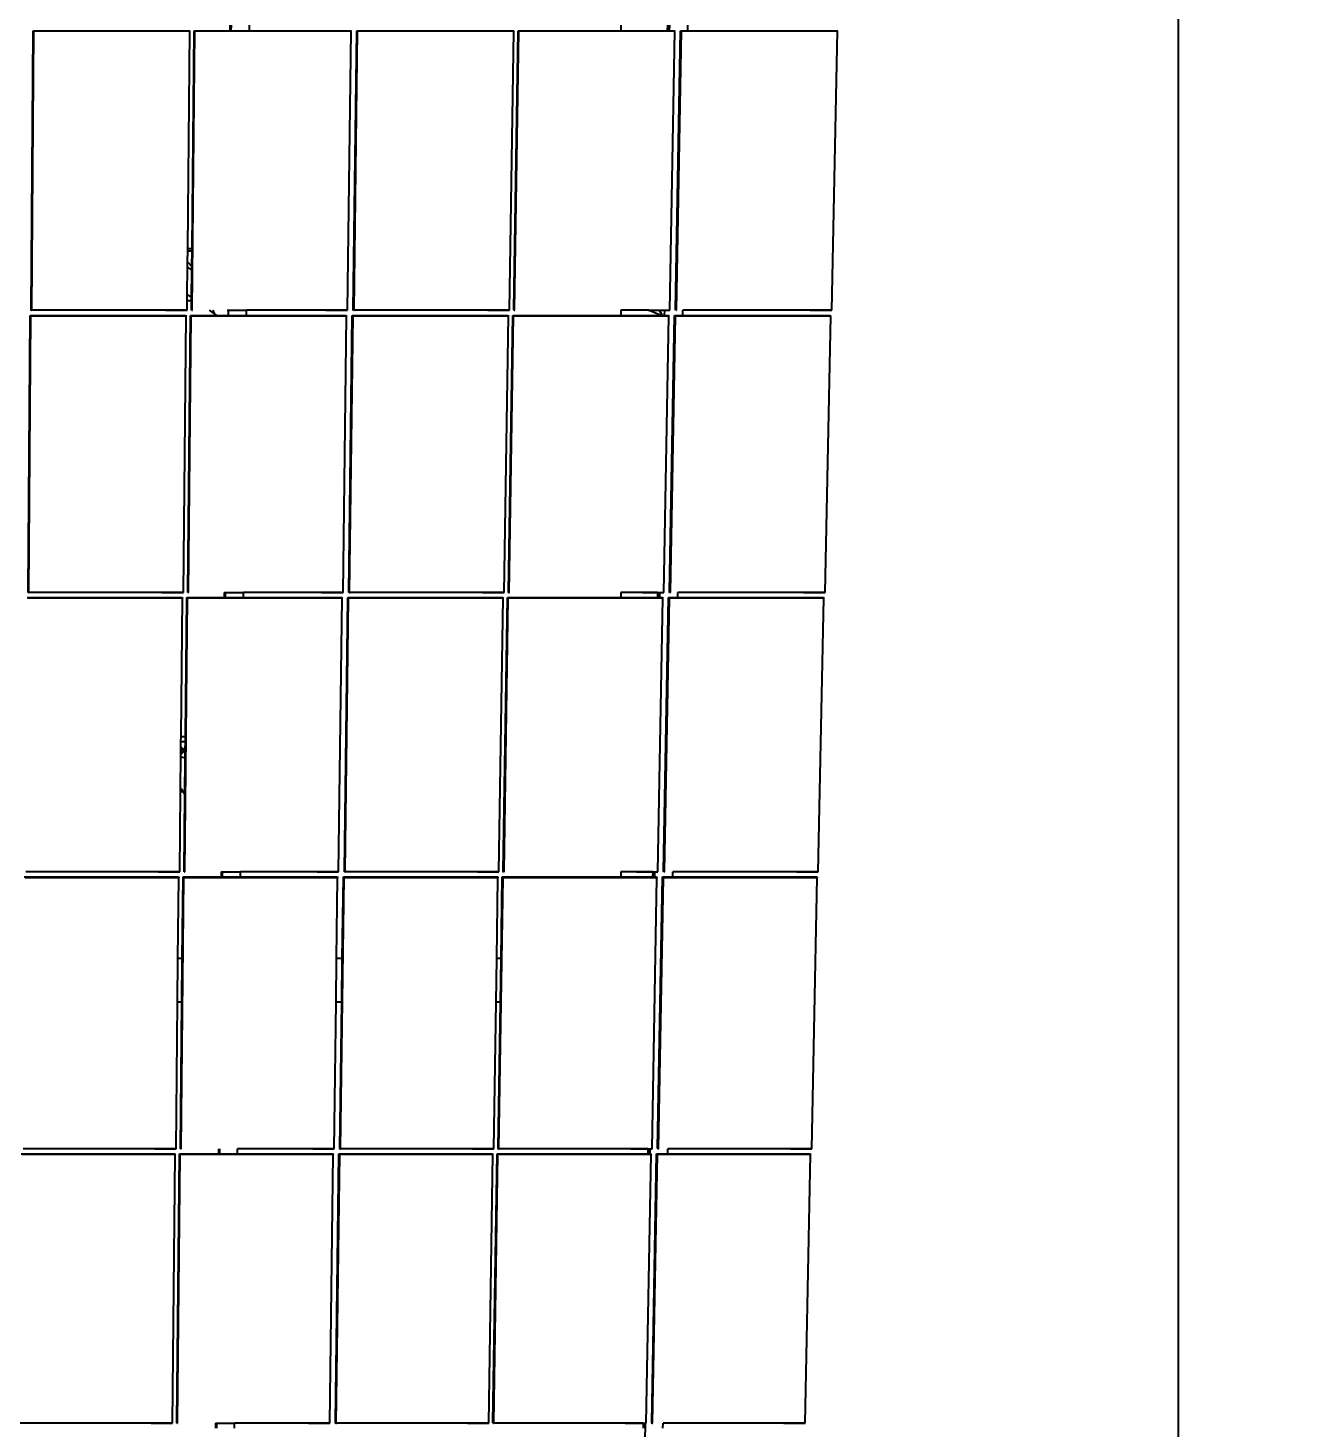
# Model space of a CAD drawing. Header units: inches. Extents: x -877 to 684, y -1170 to 1151.
# Drawn here: x 174 to 684, y -626 to -64 of the extents above; entities that cross this region are included whole.
import ezdxf

# ---------------------------------------------------------------- set-up
doc = ezdxf.new("R2010")
doc.units = ezdxf.units.IN
doc.header["$MEASUREMENT"] = 0
doc.dimstyles.get("Standard").update_dxf_attribs({"dimtxt": 24, "dimasz": 0.18, "dimexe": 0.18, "dimexo": 0.0625, "dimgap": 0.09, "dimtad": 0, "dimtih": 1, "dimtoh": 1, "dimdec": 4, "dimzin": 0, "dimdsep": 46, "dimtxsty": 'Standard', "dimcen": 0.09, "dimclrd": 1, "dimclre": 1, "dimclrt": 1, "dimadec": 0, "dimazin": 0, "dimtfac": 1, "dimtdec": 4, "dimtofl": 0, "dimtmove": 0, "dimatfit": 3, "dimfxl": 1, "dimtolj": 1, "dimtzin": 0, "dimarcsym": 0})

# ---------------------------------------------------------------- blocks, each defined once
blk = doc.blocks.new('*D1')
at = {"color": 1, "lineweight": -2, "transparency": 16777216}
for p, q in [((525.22, 1014.76), (636.3, 1014.76)), ((636.12, 1014.58), (636.12, 98.97)), ((636.12, -840.82), (636.12, 74.79)), ((481.15, -841), (636.3, -841))]:
    blk.add_line(p, q, dxfattribs=at)
at = {"color": 1, "transparency": 16777216}
for points in [[(636.09, 1014.58), (636.15, 1014.58), (636.12, 1014.76)], [(636.09, -840.82), (636.15, -840.82), (636.12, -841)]]:
    blk.add_solid(points, dxfattribs=at)
at = {"layer": 'Defpoints', "color": 0, "transparency": 16777216}
for p in [(525.15, 1014.76), (481.08, -841), (636.12, -841)]:
    blk.add_point(p, dxfattribs=at)
at = {"color": 1, "transparency": 16777216, "insert": (636.12, 86.88), "char_height": 24, "attachment_point": 5}
blk.add_mtext('\\A1;126\' 4"', dxfattribs=at)

msp = doc.modelspace()

# ---------------------------------------------------------------- linework, layer by layer
for p, q in [((175.67867, -176.86079), (176.4965, -64.96147)), ((175.73903, -177.09346), (176.55743, -65.15659)), ((175.93044, -177.09371), (176.74972, -65.15764)), ((176.4965, -64.96147), (176.55743, -65.15659)), ((176.4965, -64.96147), (239.30568, -64.96249)), ((176.55743, -65.15659), (176.74972, -65.15764)), ((176.74972, -65.15764), (176.84099, -65.15659)), ((239.3883, -65.1576), (176.84099, -65.15659)), ((238.52401, -152.3445), (239.3883, -65.1576)), ((239.30568, -64.96249), (239.3883, -65.1576)), ((240.13745, -177.09586), (241.25574, -65.15901)), ((240.29982, -152.3445), (241.17248, -64.96389)), ((240.32886, -177.0961), (241.44803, -65.16006)), ((241.17248, -64.96389), (241.25574, -65.15901)), ((241.17248, -64.96389), (255.47418, -64.96412)), ((241.25574, -65.15901), (241.44803, -65.16006)), ((241.44803, -65.16006), (241.5393, -65.15901)), ((304.0866, -65.16002), (241.5393, -65.15901)), ((255.49686, -62.7614), (255.47418, -64.96412)), ((255.47418, -64.96412), (256.01592, -64.96413)), ((256.01592, -64.96413), (256.03864, -62.76141)), ((256.01592, -64.96413), (263.28525, -64.96425)), ((263.28525, -64.96425), (263.30862, -62.76155)), ((263.28525, -64.96425), (303.98166, -64.96491)), ((302.67707, -177.09686), (304.0866, -65.16002)), ((303.98166, -64.96491), (304.0866, -65.16002)), ((304.98876, -176.8642), (306.40856, -64.96491)), ((305.09356, -177.09686), (306.51434, -65.16002)), ((305.28497, -177.09711), (306.70663, -65.16108)), ((306.40856, -64.96491), (306.51434, -65.16002)), ((306.40856, -64.96491), (369.21773, -64.96592)), ((306.51434, -65.16002), (306.70663, -65.16108)), ((306.70663, -65.16108), (306.7979, -65.16002)), ((369.3452, -65.16104), (306.7979, -65.16002)), ((367.63318, -177.09787), (369.3452, -65.16104)), ((369.21773, -64.96592), (369.3452, -65.16104)), ((369.36503, -176.86659), (371.08452, -64.96732)), ((369.49195, -177.09926), (371.21263, -65.16244)), ((369.68336, -177.0995), (371.40492, -65.1635)), ((371.08452, -64.96732), (371.21263, -65.16244)), ((371.08452, -64.96732), (412.38804, -64.96799)), ((371.21263, -65.16244), (371.40492, -65.1635)), ((371.40492, -65.1635), (371.49619, -65.16244)), ((434.04348, -65.16346), (371.49619, -65.16244)), ((412.38804, -62.76534), (412.38804, -64.96799)), ((412.38804, -64.96799), (430.99267, -64.96829)), ((431.03091, -62.76559), (430.99267, -64.96829)), ((430.99267, -64.96829), (431.90659, -64.96831)), ((431.90659, -64.96831), (431.94492, -62.76559)), ((431.90659, -64.96831), (433.89369, -64.96834)), ((432.03156, -177.10026), (434.04348, -65.16346)), ((433.89369, -64.96834), (434.04348, -65.16346)), ((434.29881, -176.8676), (436.32059, -64.96834)), ((434.44805, -177.10026), (436.47122, -65.16346)), ((434.63945, -177.10051), (436.6635, -65.16451)), ((436.32059, -64.96834), (436.47122, -65.16346)), ((436.32059, -64.96834), (439.17592, -64.96838)), ((436.47122, -65.16346), (436.6635, -65.16451)), ((436.6635, -65.16451), (436.75478, -65.16346)), ((499.30206, -65.16447), (436.75478, -65.16346)), ((439.17592, -64.96838), (439.2149, -62.76563)), ((439.17592, -64.96838), (499.12975, -64.96935)), ((496.98765, -177.10127), (499.30206, -65.16447)), ((499.12975, -64.96935), (499.30206, -65.16447)), ((238.47045, -157.748), (238.51527, -153.22659)), ((238.51527, -153.22659), (238.52401, -152.3445)), ((238.51527, -153.22659), (240.29101, -153.22659)), ((238.52401, -152.3445), (240.29982, -152.3445)), ((240.2283, -159.50585), (240.29101, -153.22659)), ((240.29101, -153.22659), (240.29982, -152.3445)), ((238.34114, -170.79229), (238.44949, -159.86193)), ((238.44949, -159.86193), (238.47045, -157.748)), ((238.44949, -159.86193), (238.61157, -159.95284)), ((238.47045, -157.748), (240.2283, -159.50585)), ((238.61157, -159.95284), (240.21312, -161.02644)), ((240.10298, -172.05481), (240.21312, -161.02644)), ((240.21312, -161.02644), (240.2283, -159.50585)), ((238.27867, -177.09446), (238.31551, -173.37806)), ((238.31551, -173.37806), (238.34114, -170.79229)), ((240.08977, -173.37806), (238.31551, -173.37806)), ((238.34114, -170.79229), (240.10298, -172.05481)), ((240.05496, -176.86319), (240.08977, -173.37806)), ((240.08977, -173.37806), (240.10298, -172.05481)), ((174.47999, -290.08046), (175.2884, -179.23522)), ((174.53967, -290.35075), (175.34863, -179.46868)), ((174.73017, -290.351), (175.54001, -179.46973)), ((175.2884, -179.23522), (175.34863, -179.46868)), ((175.2884, -179.23522), (237.80037, -179.23623)), ((175.34863, -179.46868), (175.54001, -179.46973)), ((175.43502, -177.0945), (175.36595, -177.0945)), ((175.54001, -179.46973), (175.63085, -179.46868)), ((237.88208, -179.46969), (175.63085, -179.46868)), ((175.73903, -177.09346), (175.64819, -177.0945)), ((175.73903, -177.09346), (175.67867, -176.86079)), ((175.78368, -177.0937), (175.73903, -177.09346)), ((175.78368, -177.0937), (175.93044, -177.09371)), ((175.93044, -177.09371), (175.99982, -177.09371)), ((238.27867, -177.09446), (176.02128, -177.09346)), ((229.59105, -177.09447), (238.27865, -177.09587)), ((236.78462, -290.35175), (237.88208, -179.46969)), ((237.80037, -179.23623), (237.88208, -179.46969)), ((238.27865, -177.09587), (238.27867, -177.09446)), ((238.55306, -290.08283), (239.65834, -179.23762)), ((238.63465, -290.35313), (239.74068, -179.47108)), ((238.82516, -290.35337), (239.93206, -179.47212)), ((239.65834, -179.23762), (239.74068, -179.47108)), ((239.65834, -179.23762), (250.12685, -179.23779)), ((239.74068, -179.47108), (239.93206, -179.47212)), ((239.83343, -177.0969), (239.76437, -177.0969)), ((239.93206, -179.47212), (240.0229, -179.47108)), ((302.27413, -179.47208), (240.0229, -179.47108)), ((240.13745, -177.09586), (240.04661, -177.0969)), ((240.13745, -177.09586), (240.05496, -176.86319)), ((240.1821, -177.0961), (240.13745, -177.09586)), ((240.1821, -177.0961), (240.32886, -177.0961)), ((240.32886, -177.0961), (240.39823, -177.0961)), ((247.13796, -177.09599), (250.12685, -179.23779)), ((248.82556, -177.45183), (248.72547, -177.09602)), ((249.46745, -178.53238), (248.82556, -177.45183)), ((250.19062, -179.23779), (249.46745, -178.53238)), ((250.12685, -179.23779), (250.19062, -179.23779)), ((250.19062, -179.23779), (254.33739, -179.23786)), ((254.33739, -177.09612), (254.85917, -177.09613)), ((254.33739, -179.23786), (254.83708, -179.23786)), ((254.83708, -179.23786), (254.85917, -177.09613)), ((254.83708, -179.23786), (262.07293, -179.23798)), ((254.85917, -177.09613), (262.09566, -177.09627)), ((262.07293, -179.23798), (262.09566, -177.09627)), ((262.07293, -179.23798), (302.1703, -179.23862)), ((302.67707, -177.09686), (262.09566, -177.09627)), ((293.98945, -177.09687), (302.67705, -177.09826)), ((300.8796, -290.35412), (302.27413, -179.47208)), ((302.1703, -179.23862), (302.27413, -179.47208)), ((302.67705, -177.09826), (302.67707, -177.09686)), ((303.18101, -290.08383), (304.58572, -179.23862)), ((303.2847, -290.35412), (304.69037, -179.47208)), ((303.4752, -290.35436), (304.88175, -179.47313)), ((304.58572, -179.23862), (304.69037, -179.47208)), ((304.58572, -179.23862), (367.09768, -179.23963)), ((304.69037, -179.47208), (304.88175, -179.47313)), ((304.78954, -177.09791), (304.72047, -177.09791)), ((304.88175, -179.47313), (304.97259, -179.47208)), ((367.22381, -179.47309), (304.97259, -179.47208)), ((305.09356, -177.09686), (304.98876, -176.8642)), ((305.09356, -177.09686), (305.00271, -177.09791)), ((305.13821, -177.0971), (305.09356, -177.09686)), ((305.13821, -177.0971), (305.28497, -177.09711)), ((305.28497, -177.09711), (305.35434, -177.09711)), ((367.63318, -177.09787), (305.3758, -177.09686)), ((358.94556, -177.09787), (367.63316, -177.09927)), ((365.52964, -290.35512), (367.22381, -179.47309)), ((367.09768, -179.23963), (367.22381, -179.47309)), ((367.25405, -290.0862), (368.95563, -179.24102)), ((367.37966, -290.3565), (369.08241, -179.47448)), ((367.57016, -290.35674), (369.27378, -179.47552)), ((367.63316, -177.09927), (367.63318, -177.09787)), ((368.95563, -179.24102), (369.08241, -179.47448)), ((368.95563, -179.24102), (412.38804, -179.24172)), ((369.08241, -179.47448), (369.27378, -179.47552)), ((369.18793, -177.1003), (369.11886, -177.1003)), ((369.27378, -179.47552), (369.36462, -179.47448)), ((431.61583, -179.47548), (369.36462, -179.47448)), ((369.49195, -177.09926), (369.36503, -176.86659)), ((369.49195, -177.09926), (369.40111, -177.1003)), ((369.5366, -177.0995), (369.49195, -177.09926)), ((369.5366, -177.0995), (369.68336, -177.0995)), ((369.68336, -177.0995), (369.75273, -177.0995)), ((412.38804, -177.10006), (412.38804, -179.24172)), ((423.65787, -177.10027), (412.38804, -177.10006)), ((412.38804, -179.24172), (428.78126, -179.24198)), ((423.34394, -177.10027), (432.03154, -177.10167)), ((423.65787, -177.10027), (428.78126, -179.24198)), ((423.65787, -177.10027), (427.9173, -177.10027)), ((427.9173, -177.10027), (429.07494, -177.10026)), ((428.0162, -177.45183), (427.9173, -177.10027)), ((428.65809, -178.53238), (428.0162, -177.45183)), ((429.07494, -178.939), (428.65809, -178.53238)), ((428.78126, -179.24198), (429.00841, -179.24198)), ((429.01411, -178.91363), (429.00841, -179.24198)), ((429.00841, -179.24198), (429.91785, -179.242)), ((429.07494, -177.10026), (429.95512, -177.10026)), ((429.62459, -290.35749), (431.61583, -179.47548)), ((429.91785, -179.242), (429.95512, -177.10026)), ((429.91785, -179.242), (431.46758, -179.24202)), ((429.95512, -177.10026), (432.03156, -177.10026)), ((431.46758, -179.24202), (431.61583, -179.47548)), ((431.88198, -290.0872), (433.883, -179.24202)), ((432.02969, -290.35749), (434.03208, -179.47548)), ((432.03154, -177.10167), (432.03156, -177.10026)), ((432.2202, -290.35773), (434.22345, -179.47653)), ((433.883, -179.24202), (434.03208, -179.47548)), ((433.883, -179.24202), (437.1537, -179.24208)), ((434.03208, -179.47548), (434.22345, -179.47653)), ((434.14402, -177.10131), (434.07496, -177.10131)), ((434.22345, -179.47653), (434.3143, -179.47548)), ((434.44805, -177.10026), (434.29881, -176.8676)), ((496.5655, -179.47649), (434.3143, -179.47548)), ((434.44805, -177.10026), (434.3572, -177.10131)), ((434.49269, -177.10051), (434.44805, -177.10026)), ((434.49269, -177.10051), (434.63945, -177.10051)), ((434.63945, -177.10051), (434.70883, -177.10051)), ((437.1537, -179.24208), (437.1916, -177.10031)), ((437.1537, -179.24208), (496.39494, -179.24303)), ((496.98765, -177.10127), (437.1916, -177.10031)), ((488.30003, -177.10127), (496.98762, -177.10267)), ((494.27462, -290.35849), (496.5655, -179.47649)), ((496.39494, -179.24303), (496.5655, -179.47649)), ((496.98762, -177.10267), (496.98765, -177.10127)), ((174.53967, -290.35075), (174.44926, -290.35179)), ((174.53967, -290.35075), (174.47999, -290.08046)), ((174.58411, -290.35099), (174.53967, -290.35075)), ((174.58411, -290.35099), (174.73017, -290.351)), ((174.73017, -290.351), (174.79922, -290.351)), ((236.78462, -290.35175), (174.82058, -290.35075)), ((228.13794, -290.35175), (236.78461, -290.35314)), ((236.78461, -290.35314), (236.78462, -290.35175)), ((238.33206, -290.35416), (238.26332, -290.35416)), ((238.63465, -290.35313), (238.54424, -290.35416)), ((238.63465, -290.35313), (238.55306, -290.08283)), ((238.67909, -290.35337), (238.63465, -290.35313)), ((238.67909, -290.35337), (238.82516, -290.35337)), ((238.82516, -290.35337), (238.8942, -290.35337)), ((253.15432, -290.3534), (253.13289, -292.43519)), ((253.15432, -290.3534), (253.69081, -290.35341)), ((253.66934, -292.4352), (253.69081, -290.35341)), ((253.69081, -290.35341), (260.89413, -290.35354)), ((260.87204, -292.43531), (260.89413, -290.35354)), ((300.8796, -290.35412), (260.89413, -290.35354)), ((292.23291, -290.35413), (300.87958, -290.35551)), ((300.87958, -290.35551), (300.8796, -290.35412)), ((302.98211, -290.35516), (302.91337, -290.35516)), ((303.2847, -290.35412), (303.18101, -290.08383)), ((303.2847, -290.35412), (303.19428, -290.35516)), ((303.32914, -290.35436), (303.2847, -290.35412)), ((303.32914, -290.35436), (303.4752, -290.35436)), ((303.4752, -290.35436), (303.54425, -290.35437)), ((365.52964, -290.35512), (303.56561, -290.35412)), ((356.88296, -290.35512), (365.52962, -290.35651)), ((365.52962, -290.35651), (365.52964, -290.35512)), ((367.07707, -290.35753), (367.00833, -290.35753)), ((367.37966, -290.3565), (367.25405, -290.0862)), ((367.37966, -290.3565), (367.28924, -290.35753)), ((367.4241, -290.35674), (367.37966, -290.3565)), ((367.4241, -290.35674), (367.57016, -290.35674)), ((367.57016, -290.35674), (367.63921, -290.35674)), ((412.38804, -290.35734), (412.38804, -292.43904)), ((427.07898, -290.35749), (412.38804, -290.35734)), ((420.97791, -290.3575), (429.62457, -290.35888)), ((427.07898, -290.35749), (427.04284, -292.43928)), ((427.07898, -290.35749), (427.98407, -290.35749)), ((427.94784, -292.43929), (427.98407, -290.35749)), ((427.98407, -290.35749), (429.62459, -290.35749)), ((429.62457, -290.35888), (429.62459, -290.35749)), ((431.7271, -290.35853), (431.65836, -290.35853)), ((432.02969, -290.35749), (431.88198, -290.0872)), ((432.02969, -290.35749), (431.93927, -290.35853)), ((432.07413, -290.35773), (432.02969, -290.35749)), ((432.07413, -290.35773), (432.2202, -290.35773)), ((432.2202, -290.35773), (432.28924, -290.35774)), ((435.15054, -292.43937), (435.18738, -290.35755)), ((494.27462, -290.35849), (435.18738, -290.35755)), ((485.62794, -290.35849), (494.27459, -290.35988)), ((494.27459, -290.35988), (494.27462, -290.35849)), ((174.09169, -292.43258), (236.30924, -292.43357)), ((236.39006, -292.70464), (174.43211, -292.70365)), ((235.84119, -348.24676), (236.39006, -292.70464)), ((236.30924, -292.43357), (236.39006, -292.70464)), ((237.14595, -402.54811), (238.2399, -292.70602)), ((237.33556, -402.54835), (238.43038, -292.70705)), ((237.6028, -348.24676), (238.15846, -292.43495)), ((238.15846, -292.43495), (238.2399, -292.70602)), ((238.15846, -292.43495), (253.13289, -292.43519)), ((238.2399, -292.70602), (238.43038, -292.70705)), ((238.43038, -292.70705), (238.52079, -292.70602)), ((300.47873, -292.70701), (238.52079, -292.70602)), ((253.13289, -292.43519), (253.66934, -292.4352)), ((253.66934, -292.4352), (260.87204, -292.43531)), ((260.87204, -292.43531), (300.376, -292.43594)), ((299.09898, -402.54909), (300.47873, -292.70701)), ((300.376, -292.43594), (300.47873, -292.70701)), ((301.39021, -402.24189), (302.78005, -292.43594)), ((301.49281, -402.54909), (302.88359, -292.70701)), ((301.68242, -402.54933), (303.07407, -292.70805)), ((302.78005, -292.43594), (302.88359, -292.70701)), ((302.78005, -292.43594), (364.99759, -292.43694)), ((302.88359, -292.70701), (303.07407, -292.70805)), ((303.07407, -292.70805), (303.16448, -292.70701)), ((365.12241, -292.70801), (303.16448, -292.70701)), ((363.44584, -402.55008), (365.12241, -292.70801)), ((364.99759, -292.43694), (365.12241, -292.70801)), ((365.16287, -402.24424), (366.84679, -292.43832)), ((365.28718, -402.55144), (366.97225, -292.70939)), ((365.47679, -402.55169), (367.16272, -292.71042)), ((366.84679, -292.43832), (366.97225, -292.70939)), ((366.84679, -292.43832), (412.38804, -292.43904)), ((366.97225, -292.70939), (367.16272, -292.71042)), ((367.16272, -292.71042), (367.25313, -292.70939)), ((429.21106, -292.71038), (367.25313, -292.70939)), ((412.38804, -292.43904), (427.04284, -292.43928)), ((427.04284, -292.43928), (427.94784, -292.43929)), ((427.2402, -402.55243), (429.21106, -292.71038)), ((427.94784, -292.43929), (429.06433, -292.43931)), ((429.06433, -292.43931), (429.21106, -292.71038)), ((429.48782, -402.24522), (431.46837, -292.43931)), ((429.63402, -402.55243), (431.61592, -292.71038)), ((429.82363, -402.55267), (431.8064, -292.71142)), ((431.46837, -292.43931), (431.61592, -292.71038)), ((431.46837, -292.43931), (435.15054, -292.43937)), ((431.61592, -292.71038), (431.8064, -292.71142)), ((431.8064, -292.71142), (431.89681, -292.71038)), ((493.85473, -292.71138), (431.89681, -292.71038)), ((435.15054, -292.43937), (493.6859, -292.44031)), ((491.58704, -402.55342), (493.85473, -292.71138)), ((493.6859, -292.44031), (493.85473, -292.71138)), ((235.82126, -350.26315), (235.84119, -348.24676)), ((235.84119, -348.24676), (237.6028, -348.24676)), ((237.58273, -350.26315), (237.6028, -348.24676)), ((235.77001, -355.4499), (237.29908, -353.92082)), ((235.77998, -354.44029), (235.78772, -353.65708)), ((235.78772, -353.65708), (235.78793, -353.63654)), ((235.78772, -353.65708), (235.8844, -353.69712)), ((235.78793, -353.63654), (235.78814, -353.61537)), ((235.78793, -353.63654), (235.8654, -353.66864)), ((235.78814, -353.61537), (235.78843, -353.58618)), ((235.86244, -353.64615), (235.78814, -353.61537)), ((235.78843, -353.58618), (235.79742, -352.67561)), ((235.78843, -353.58618), (235.92565, -353.60425)), ((235.79742, -352.67561), (235.92565, -352.54739)), ((235.79742, -352.67561), (235.79765, -352.65241)), ((235.79765, -352.65241), (235.82126, -350.26315)), ((235.79765, -352.65241), (235.91644, -352.53363)), ((235.82126, -350.26315), (237.58273, -350.26315)), ((235.94931, -353.71281), (235.86244, -353.64615)), ((235.8654, -353.66864), (235.94931, -353.73302)), ((235.8844, -353.69712), (235.96832, -353.76152)), ((235.91644, -352.53363), (236.66372, -353.28091)), ((235.91644, -352.53363), (235.92565, -352.54739)), ((235.92565, -352.54739), (236.66115, -353.28289)), ((235.92565, -352.54739), (235.92565, -353.59858)), ((235.92565, -353.60425), (236.19918, -353.56824)), ((236.01597, -353.79968), (235.94931, -353.71281)), ((235.94931, -353.73302), (236.0137, -353.81693)), ((236.02608, -353.80979), (235.95942, -353.72292)), ((235.96832, -353.76152), (236.01705, -353.82503)), ((236.0137, -353.81693), (236.01705, -353.82503)), ((236.0137, -353.81693), (236.03271, -353.84543)), ((236.05788, -353.90084), (236.01597, -353.79968)), ((236.01705, -353.82503), (236.03271, -353.84543)), ((236.06798, -353.91095), (236.02608, -353.80979)), ((236.03271, -353.84543), (236.05891, -353.90867)), ((236.05891, -353.90867), (236.05788, -353.90084)), ((236.05891, -353.90867), (236.07319, -353.94316)), ((236.07177, -353.93973), (236.06798, -353.91095)), ((236.07319, -353.94316), (236.087, -354.04803)), ((236.19918, -353.56824), (236.45408, -353.46266)), ((236.45408, -353.46266), (236.67296, -353.2947)), ((236.66115, -353.28289), (236.66372, -353.28091)), ((236.66115, -353.28289), (236.67296, -353.2947)), ((236.66372, -353.28091), (236.67296, -353.2947)), ((236.66372, -353.28091), (237.28982, -353.90701)), ((236.67296, -353.2947), (237.28754, -353.90928)), ((237.28754, -353.90928), (237.28982, -353.90701)), ((237.28754, -353.90928), (237.29908, -353.92082)), ((237.28982, -353.90701), (237.54903, -353.64779)), ((237.28982, -353.90701), (237.30136, -353.91855)), ((237.29908, -353.92082), (237.30136, -353.91855)), ((237.29908, -353.92082), (237.54388, -354.16562)), ((237.30136, -353.91855), (237.5488, -353.6711)), ((237.54388, -354.16562), (237.5488, -353.6711)), ((237.5488, -353.6711), (237.54903, -353.64779)), ((237.54903, -353.64779), (237.58273, -350.26315)), ((235.63878, -368.7289), (235.76018, -356.44395)), ((235.76018, -356.44395), (235.77001, -355.4499)), ((235.76018, -356.44395), (236.45576, -356.4353)), ((235.77001, -355.4499), (235.77998, -354.44029)), ((235.78668, -354.43941), (235.77998, -354.44029)), ((235.8844, -354.39893), (235.78668, -354.43941)), ((235.96832, -354.33454), (235.8844, -354.39893)), ((236.03271, -354.25062), (235.96832, -354.33454)), ((236.07319, -354.1529), (236.03271, -354.25062)), ((236.087, -354.04803), (236.07319, -354.1529)), ((236.45576, -356.4353), (237.31014, -356.65289)), ((237.31014, -356.65289), (237.5197, -356.59393)), ((237.37189, -371.44087), (237.51603, -356.96233)), ((237.51603, -356.96233), (237.5197, -356.59393)), ((237.5197, -356.59393), (237.54388, -354.16562)), ((235.3046, -402.54674), (235.62213, -370.41461)), ((235.62213, -370.41461), (235.63406, -369.20701)), ((236.71605, -370.41461), (235.62213, -370.41461)), ((235.63406, -369.20701), (235.63878, -368.7289)), ((235.92565, -369.4986), (235.63406, -369.20701)), ((235.63878, -368.7289), (236.05073, -369.37352)), ((236.05073, -369.37352), (235.92565, -369.4986)), ((235.94931, -369.14264), (235.94931, -369.4986)), ((236.07889, -369.34536), (236.05073, -369.37352)), ((236.05073, -369.37352), (236.71605, -370.41461)), ((236.76233, -370.41461), (236.71605, -370.41461)), ((236.71605, -370.41461), (237.37189, -371.44087)), ((237.06525, -402.2409), (237.37189, -371.44087)), ((235.3046, -402.54674), (173.63115, -402.54575)), ((226.69846, -402.54675), (235.30458, -402.54812)), ((235.30458, -402.54812), (235.3046, -402.54674)), ((236.84478, -402.54913), (236.77636, -402.54913)), ((237.14595, -402.54811), (237.05596, -402.54913)), ((237.14595, -402.54811), (237.06525, -402.2409)), ((237.19018, -402.54835), (237.14595, -402.54811)), ((237.19018, -402.54835), (237.33556, -402.54835)), ((237.33556, -402.54835), (237.40428, -402.54835)), ((237.40428, -402.54835), (237.42554, -402.54811)), ((251.99953, -402.54838), (251.97871, -404.57126)), ((251.99953, -402.54838), (252.53342, -402.54839)), ((252.51255, -404.57127), (252.53342, -402.54839)), ((252.53342, -402.54839), (259.70387, -402.54853)), ((259.68241, -404.57138), (259.70387, -402.54853)), ((299.09898, -402.54909), (259.70387, -402.54853)), ((290.49285, -402.5491), (299.09897, -402.55047)), ((299.09897, -402.55047), (299.09898, -402.54909)), ((301.19163, -402.55012), (301.12322, -402.55012)), ((301.49281, -402.54909), (301.39021, -402.24189)), ((301.49281, -402.54909), (301.40281, -402.55012)), ((301.53703, -402.54933), (301.49281, -402.54909)), ((301.53703, -402.54933), (301.68242, -402.54933)), ((301.68242, -402.54933), (301.75114, -402.54933)), ((363.44584, -402.55008), (301.7724, -402.54909)), ((354.8397, -402.55008), (363.44581, -402.55146)), ((363.44581, -402.55146), (363.44584, -402.55008)), ((364.986, -402.55247), (364.91759, -402.55247)), ((365.28718, -402.55144), (365.16287, -402.24424)), ((365.28718, -402.55144), (365.19718, -402.55247)), ((365.33141, -402.55168), (365.28718, -402.55144)), ((365.33141, -402.55168), (365.47679, -402.55169)), ((365.47679, -402.55169), (365.54551, -402.55169)), ((412.38804, -402.55232), (412.38804, -404.57511)), ((425.13082, -402.55243), (412.38804, -402.55232)), ((418.63407, -402.55244), (427.24018, -402.55381)), ((425.13082, -402.55243), (425.09569, -404.57531)), ((425.13082, -402.55243), (426.0315, -402.55243)), ((425.9963, -404.57533), (426.0315, -402.55243)), ((426.0315, -402.55243), (427.2402, -402.55243)), ((427.24018, -402.55381), (427.2402, -402.55243)), ((429.33285, -402.55346), (429.26443, -402.55346)), ((429.63402, -402.55243), (429.48782, -402.24522)), ((429.63402, -402.55243), (429.54402, -402.55346)), ((429.67825, -402.55267), (429.63402, -402.55243)), ((429.67825, -402.55267), (429.82363, -402.55267)), ((429.82363, -402.55267), (429.89236, -402.55267)), ((433.16615, -404.5754), (433.20195, -402.5525)), ((491.58704, -402.55342), (433.20195, -402.5525)), ((482.98091, -402.55342), (491.58701, -402.55479)), ((491.58701, -402.55479), (491.58704, -402.55342)), ((172.90619, -404.56867), (234.83209, -404.56965)), ((234.91202, -404.87762), (173.24461, -404.87663)), ((234.5922, -437.29325), (234.91202, -404.87762)), ((234.83209, -404.56965), (234.91202, -404.87762)), ((235.67114, -513.69567), (236.75319, -404.87898)), ((235.85987, -513.69591), (236.94278, -404.88001)), ((236.34737, -437.29325), (236.67264, -404.57102)), ((236.67264, -404.57102), (236.75319, -404.87898)), ((236.67264, -404.57102), (251.97871, -404.57126)), ((236.75319, -404.87898), (236.94278, -404.88001)), ((236.94278, -404.88001), (237.03276, -404.87898)), ((298.70017, -404.87997), (237.03276, -404.87898)), ((251.97871, -404.57126), (252.51255, -404.57127)), ((252.51255, -404.57127), (259.68241, -404.57138)), ((259.68241, -404.57138), (298.59853, -404.572)), ((298.29352, -437.29325), (298.70017, -404.87997)), ((298.59853, -404.572), (298.70017, -404.87997)), ((299.71764, -513.69665), (301.09375, -404.87997)), ((299.90637, -513.69689), (301.28334, -404.88099)), ((300.57765, -437.29325), (300.9913, -404.572)), ((300.9913, -404.572), (301.09375, -404.87997)), ((300.9913, -404.572), (362.91719, -404.57299)), ((301.09375, -404.87997), (301.28334, -404.88099)), ((301.28334, -404.88099), (301.37332, -404.87997)), ((363.04072, -404.88095), (301.37332, -404.87997)), ((362.5465, -437.29325), (363.04072, -404.88095)), ((362.91719, -404.57299), (363.04072, -404.88095)), ((363.21423, -513.69898), (364.88188, -404.88232)), ((363.40296, -513.69922), (365.07146, -404.88334)), ((364.25648, -437.29325), (364.75773, -404.57435)), ((364.75773, -404.57435), (364.88188, -404.88232)), ((364.75773, -404.57435), (412.38804, -404.57511)), ((364.88188, -404.88232), (365.07146, -404.88334)), ((365.07146, -404.88334), (365.16145, -404.88232)), ((426.82884, -404.88331), (365.16145, -404.88232)), ((412.38804, -404.57511), (425.09569, -404.57531)), ((424.87807, -513.69996), (426.82884, -404.88331)), ((425.09569, -404.57531), (425.9963, -404.57533)), ((425.9963, -404.57533), (426.68361, -404.57534)), ((426.68361, -404.57534), (426.82884, -404.88331)), ((427.116, -513.35654), (429.07638, -404.57534)), ((427.26072, -513.69996), (429.22243, -404.88331)), ((427.44944, -513.7002), (429.41201, -404.88433)), ((429.07638, -404.57534), (429.22243, -404.88331)), ((429.07638, -404.57534), (433.16615, -404.5754)), ((429.22243, -404.88331), (429.41201, -404.88433)), ((429.41201, -404.88433), (429.50199, -404.88331)), ((491.16938, -404.88429), (429.50199, -404.88331)), ((433.16615, -404.5754), (491.00225, -404.57632)), ((488.92455, -513.70093), (491.16938, -404.88429)), ((491.00225, -404.57632), (491.16938, -404.88429)), ((234.42, -454.74569), (234.5922, -437.29325)), ((236.34737, -437.29325), (234.5922, -437.29325)), ((236.17389, -454.74569), (236.34737, -437.29325)), ((298.07457, -454.74569), (298.29352, -437.29325)), ((300.57765, -437.29325), (298.29352, -437.29325)), ((300.35702, -454.74569), (300.57765, -437.29325)), ((362.28038, -454.74569), (362.5465, -437.29325)), ((364.25648, -437.29325), (362.5465, -437.29325)), ((363.98911, -454.74569), (364.25648, -437.29325)), ((233.83839, -513.69432), (234.42, -454.74569)), ((236.17389, -454.74569), (234.42, -454.74569)), ((235.59132, -513.35226), (236.17389, -454.74569)), ((297.33499, -513.69665), (298.07457, -454.74569)), ((300.35702, -454.74569), (298.07457, -454.74569)), ((299.61612, -513.35323), (300.35702, -454.74569)), ((361.38148, -513.69763), (362.28038, -454.74569)), ((363.98911, -454.74569), (362.28038, -454.74569)), ((363.09121, -513.35556), (363.98911, -454.74569)), ((171.73176, -515.65835), (233.36873, -515.65932)), ((233.44779, -516.00349), (172.0682, -516.00251)), ((233.83839, -513.69432), (172.45282, -513.69334)), ((225.27242, -513.69433), (233.83837, -513.69568)), ((232.3858, -623.80909), (233.44779, -516.00349)), ((233.36873, -515.65932), (233.44779, -516.00349)), ((233.83837, -513.69568), (233.83839, -513.69432)), ((234.13108, -623.43148), (235.20068, -515.66068)), ((234.21004, -623.81043), (235.28037, -516.00484)), ((234.39789, -623.81066), (235.46907, -516.00586)), ((235.20068, -515.66068), (235.28037, -516.00484)), ((235.20068, -515.66068), (250.8353, -515.66092)), ((235.28037, -516.00484), (235.46907, -516.00586)), ((235.37138, -513.69669), (235.30328, -513.69669)), ((235.46907, -516.00586), (235.55863, -516.00484)), ((296.93821, -516.00582), (235.55863, -516.00484)), ((235.67114, -513.69567), (235.58157, -513.69669)), ((235.67114, -513.69567), (235.59132, -513.35226)), ((235.71516, -513.69591), (235.67114, -513.69567)), ((235.71516, -513.69591), (235.85987, -513.69591)), ((235.85987, -513.69591), (235.92827, -513.69591)), ((235.92827, -513.69591), (235.94943, -513.69567)), ((250.85552, -513.69595), (250.8353, -515.66092)), ((250.8353, -515.66092), (251.36656, -515.66093)), ((251.36656, -515.66093), (251.38683, -513.69596)), ((251.36656, -515.66093), (258.50387, -515.66105)), ((258.50387, -515.66105), (258.52472, -513.6961)), ((258.50387, -515.66105), (296.83764, -515.66165)), ((297.33499, -513.69665), (258.52472, -513.6961)), ((288.76903, -513.69666), (297.33497, -513.69801)), ((295.58739, -623.81139), (296.93821, -516.00582)), ((296.83764, -515.66165), (296.93821, -516.00582)), ((297.33497, -513.69801), (297.33499, -513.69665)), ((297.85852, -623.43245), (299.21925, -515.66165)), ((297.95897, -623.81139), (299.32062, -516.00582)), ((298.14682, -623.81163), (299.50932, -516.00683)), ((299.21925, -515.66165), (299.32062, -516.00582)), ((299.21925, -515.66165), (360.85621, -515.66263)), ((299.32062, -516.00582), (299.50932, -516.00683)), ((299.41787, -513.69767), (299.34978, -513.69767)), ((299.50932, -516.00683), (299.59889, -516.00582)), ((360.97846, -516.00679), (299.59889, -516.00582)), ((299.71764, -513.69665), (299.61612, -513.35323)), ((299.71764, -513.69665), (299.62807, -513.69767)), ((299.76166, -513.69689), (299.71764, -513.69665)), ((299.76166, -513.69689), (299.90637, -513.69689)), ((299.90637, -513.69689), (299.97477, -513.69689)), ((361.38148, -513.69763), (299.99593, -513.69665)), ((352.81552, -513.69763), (361.38146, -513.69899)), ((359.33631, -623.81236), (360.97846, -516.00679)), ((360.85621, -515.66263), (360.97846, -516.00679)), ((361.03879, -623.43476), (362.68816, -515.66398)), ((361.16055, -623.8137), (362.81103, -516.00815)), ((361.3484, -623.81394), (362.99973, -516.00916)), ((361.38146, -513.69899), (361.38148, -513.69763)), ((362.68816, -515.66398), (362.81103, -516.00815)), ((362.68816, -515.66398), (423.16672, -515.66494)), ((362.81103, -516.00815), (362.99973, -516.00916)), ((362.91446, -513.7), (362.84637, -513.7)), ((362.99973, -516.00916), (363.08929, -516.00815)), ((424.46886, -516.00912), (363.08929, -516.00815)), ((363.21423, -513.69898), (363.09121, -513.35556)), ((363.21423, -513.69898), (363.12466, -513.7)), ((363.25825, -513.69922), (363.21423, -513.69898)), ((363.25825, -513.69922), (363.40296, -513.69922)), ((363.40296, -513.69922), (363.47136, -513.69922)), ((423.20084, -513.69996), (363.49252, -513.69898)), ((416.31211, -513.69996), (424.87804, -513.70132)), ((422.53789, -623.81467), (424.46886, -516.00912)), ((423.20084, -513.69996), (423.16672, -515.66494)), ((423.16672, -515.66494), (424.06297, -515.66495)), ((423.20084, -513.69996), (424.09717, -513.69996)), ((424.06297, -515.66495), (424.09717, -513.69996)), ((424.06297, -515.66495), (424.3251, -515.66496)), ((424.09717, -513.69996), (424.87807, -513.69996)), ((424.3251, -515.66496), (424.46886, -516.00912)), ((424.76621, -623.43572), (426.70671, -515.66496)), ((424.87804, -513.70132), (424.87807, -513.69996)), ((424.90946, -623.81467), (426.85127, -516.00912)), ((425.09731, -623.81491), (427.03997, -516.01014)), ((426.70671, -515.66496), (426.85127, -516.00912)), ((426.70671, -515.66496), (431.20029, -515.66503)), ((426.85127, -516.00912), (427.03997, -516.01014)), ((426.96094, -513.70097), (426.89285, -513.70097)), ((427.03997, -516.01014), (427.12954, -516.00912)), ((427.26072, -513.69996), (427.116, -513.35654)), ((488.5091, -516.0101), (427.12954, -516.00912)), ((427.26072, -513.69996), (427.17114, -513.70097)), ((427.30474, -513.70019), (427.26072, -513.69996)), ((427.30474, -513.70019), (427.44944, -513.7002)), ((427.44944, -513.7002), (427.51784, -513.7002)), ((431.20029, -515.66503), (431.23506, -513.70003)), ((431.20029, -515.66503), (488.34365, -515.66593)), ((488.92455, -513.70093), (431.23506, -513.70003)), ((480.35859, -513.70094), (488.92452, -513.7023)), ((486.2868, -623.81564), (488.5091, -516.0101)), ((488.34365, -515.66593), (488.5091, -516.0101)), ((488.92452, -513.7023), (488.92455, -513.70093)), ((234.21004, -623.81043), (234.13108, -623.43148)), ((297.95897, -623.81139), (297.85852, -623.43245)), ((361.16055, -623.8137), (361.03879, -623.43476)), ((424.90946, -623.81467), (424.76621, -623.43572)), ((232.3858, -623.80909), (171.28544, -623.80812)), ((223.85964, -623.80909), (232.38579, -623.81044)), ((232.38579, -623.81044), (232.3858, -623.80909)), ((233.91167, -623.81143), (233.84389, -623.81143)), ((234.21004, -623.81043), (234.12089, -623.81143)), ((234.25386, -623.81066), (234.21004, -623.81043)), ((234.25386, -623.81066), (234.39789, -623.81066)), ((234.39789, -623.81066), (234.46597, -623.81066)), ((249.72214, -623.81071), (249.7025, -625.71876)), ((249.72214, -623.81071), (250.25089, -623.81072)), ((250.2312, -625.71877), (250.25089, -623.81072)), ((250.25089, -623.81072), (257.35653, -623.81085)), ((257.33628, -625.71888), (257.35653, -623.81085)), ((295.58739, -623.81139), (257.35653, -623.81085)), ((287.06123, -623.8114), (295.58737, -623.81274)), ((295.58737, -623.81274), (295.58739, -623.81139)), ((297.6606, -623.8124), (297.59282, -623.8124)), ((297.95897, -623.81139), (297.86981, -623.8124)), ((298.00279, -623.81163), (297.95897, -623.81139)), ((298.00279, -623.81163), (298.14682, -623.81163)), ((298.14682, -623.81163), (298.2149, -623.81163)), ((359.33631, -623.81236), (298.23597, -623.81139)), ((350.81015, -623.81237), (359.33629, -623.81371)), ((359.33629, -623.81371), (359.33631, -623.81236)), ((360.86217, -623.81471), (360.79439, -623.81471)), ((361.16055, -623.8137), (361.07139, -623.81471)), ((361.20436, -623.81394), (361.16055, -623.8137)), ((361.20436, -623.81394), (361.3484, -623.81394)), ((361.3484, -623.81394), (361.41648, -623.81394)), ((421.2888, -623.81467), (361.43754, -623.8137)), ((414.01172, -623.81468), (422.53786, -623.81602)), ((418.77716, -819.3895), (422.18081, -623.81467)), ((421.2888, -623.81467), (421.25567, -625.72274)), ((421.2888, -623.81467), (422.18081, -623.81467)), ((422.18081, -623.81467), (422.53789, -623.81467)), ((422.53786, -623.81602), (422.53789, -623.81467)), ((424.61108, -623.81568), (424.5433, -623.81568)), ((424.90946, -623.81467), (424.8203, -623.81568)), ((424.95328, -623.8149), (424.90946, -623.81467)), ((424.95328, -623.8149), (425.09731, -623.81491)), ((425.09731, -623.81491), (425.1654, -623.81491)), ((429.25268, -625.72283), (429.28645, -623.81475)), ((486.2868, -623.81564), (429.28645, -623.81475)), ((477.76063, -623.81564), (486.28677, -623.81699)), ((486.28677, -623.81699), (486.2868, -623.81564))]:
    msp.add_line(p, q)

# ---------------------------------------------------------------- dimensions: what is measured, and where the dimension line sits
dim = msp.add_linear_dim(base=(636.12105, -841.00366), p1=(525.15488, 1014.76374), p2=(481.08415, -841.00366), angle=90, text='126\' 4"', dimstyle='Standard')
dim.commit()
dim.dimension.update_dxf_attribs({"geometry": '*D1', "text_midpoint": (636.12105, 86.88004)})

doc.saveas('drawing.dxf')
